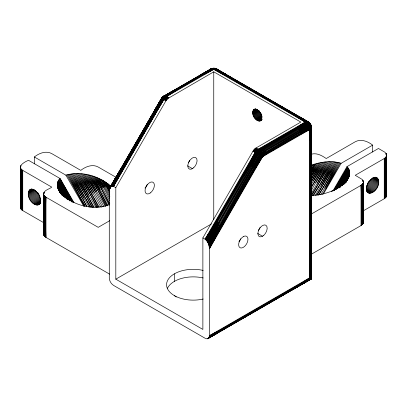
<?xml version="1.0" encoding="UTF-8"?>
<svg xmlns="http://www.w3.org/2000/svg" width="407" height="407" viewBox="0 0 407 407"><rect width="100%" height="100%" fill="white"/><g stroke="black" fill="none" stroke-linecap="round" stroke-linejoin="round"><path stroke-width="0.61" d="M43.549 222.598L22.741 210.587C21.144 209.768 19.724 207.824 20.62 206.008M73.982 202.635L60.053 178.51L28.546 160.322C25.097 161.61 16.041 166.443 22.741 170.375L51.765 187.128C49.313 189.286 44.358 189.835 43.569 193.584L43.569 234.29L44.449 236.197L45.96 237.393L109.641 274.16M20.442 207.977L20.442 193.076L20.553 201.083M20.442 166.28L20.62 208.46L20.553 170.843M20.63 181.675L20.884 168.722L20.884 208.933L20.63 195.075M43.656 234.783L43.661 219.887L43.753 226.658M43.569 194.078L43.834 195.055L43.834 235.271L43.758 198.911M43.656 193.091L43.661 207.987L43.834 195.055L44.098 195.528L44.098 235.739L43.844 221.886M292.038 289.998L311.065 278.795L311.121 128.032C312.072 125.87 309.875 124.547 307.977 124.852L306.725 121.917L306.44 121.601L305.632 121.851L258.191 149.211L256.527 150.554L255.113 152.457L205.052 239.168C208.109 241.259 209.274 245.263 209.407 248.789L209.407 335.714L209.03 337.54L208.287 338.431M201.2 74.573L211.584 68.722L214.214 69.068L296.438 116.595L305.632 122.375L307.834 124.262C309.279 124.145 311.457 124.715 311.253 126.557L311.253 138.522L311.121 128.032L310.551 127.249L308.944 126.775L299.995 131.232L261.202 153.388L259.366 154.914L208.277 243.366M362.896 181.502L362.902 180.286L362.118 179.406L355.235 175.285L384.259 158.527L385.765 157.331L386.65 155.423M311.223 254.304L361.04 225.549L362.902 223.896L363.166 223.423L363.166 183.211L363.431 182.234M362.922 181.547L362.902 180.286L363.344 181.242L363.339 196.143L363.166 183.211L361.04 185.338L311.004 214.224M386.37 183.231L386.116 197.09L386.116 156.873L386.38 196.617L384.259 198.743L363.451 210.755M386.37 169.826L386.38 153.953L384.834 152.193L378.454 148.474L346.947 166.661L333.018 190.791M310.989 125.325L310.658 128.724L310.602 278.53L218.584 331.695L209.31 336.706L310.292 278.352L310.338 129.044C312.088 125.86 310.078 121.535 306.079 122.716L259.096 149.842L255.586 148.224L254.35 149.298L252.935 151.201L202.874 237.912L202.874 329.431L115.812 279.166L115.812 187.647L165.873 100.936L167.689 98.631L213.756 71.82L300.824 122.085L255.586 148.224M386.095 183.71L385.765 197.543L385.765 157.331L386.095 170.309M21.266 182.611L21.663 169.602L21.663 209.819L21.235 169.175L20.905 182.153M20.905 195.558L21.235 209.386L21.266 196.016L22.166 170.004L22.166 210.216L21.708 196.449M44.119 208.959L44.449 195.981L44.882 196.413L44.882 236.625L44.449 195.981L44.098 195.528L43.844 208.481M44.48 209.422L44.882 196.413L45.386 196.815L45.386 237.027L44.923 223.26M58.542 189.713L60.226 192.659C57.082 188.675 55.723 182.204 60.053 178.51L73.326 202.406L59.498 179.075L71.897 201.791M218.701 331.247L209.381 336.228L309.936 278.144L309.961 129.35C311.014 126.903 311.024 123.387 308.409 121.881L216.28 68.717L214.072 68.183L212.337 68.361L201.999 74.262M311.152 259.437L311.213 278.881L301.419 284.579L311.324 278.948L311.157 271.423M363.156 210.043L362.902 223.896L362.551 184.137L362.52 197.573L361.614 225.183L361.614 184.966L362.077 198.011L362.118 224.781L362.902 183.684L363.156 196.637M385.292 184.605L384.834 198.372L384.834 158.16L385.292 171.199L385.337 197.97L385.734 184.173M385.292 171.199L385.337 157.758L385.734 170.767M167.287 99.033L165.11 97.777L163.365 97.324L162.276 97.319L161.961 97.787L162.785 96.851L202.02 74.252L211.986 68.717L212.902 68.29L214.057 68.335L215.527 68.717L306.944 121.495C309.727 123.118 308.933 126.903 309.529 129.624L309.915 140.227M311.253 246.978L310.862 278.678L209.03 337.54L218.213 332.463M363.248 214.815L363.339 208.038L363.166 223.423L363.242 187.067M386.447 189.235L386.558 181.232L386.38 196.617L386.447 158.995M44.078 193.391L44.098 192.135L44.104 193.35M377.141 177.94C370.182 175.773 363.222 187.805 368.376 192.867C375.493 194.694 382.794 181.593 376.088 177.33M310.638 150.442L310.963 127.656M310.907 247.705L310.307 270.07L310.602 278.53L303.139 282.494M362.881 210.521L362.551 224.349L362.52 197.573L362.118 184.564L362.077 198.011L361.04 225.549L361.04 185.338L361.553 198.413M255.164 148.54L260.368 151.139L298.626 129.019L306.944 123.54L310.358 124.308L311.218 126.221L310.76 124.532L309.819 123.596L307.463 123.194L259.961 150.666L257.717 153.383L251.602 165.771L207.646 242.063M201.267 74.445L211.197 68.788L212.622 68.437L214.372 68.6L296.896 116.407L305.632 121.851L305.632 122.375L297.334 127.712M384.773 185.012L384.259 198.743L384.259 158.527L384.773 171.606M22.227 183.45L22.741 170.375L22.741 210.587L22.227 196.856M45.447 210.261L45.96 197.181L45.386 196.815L44.48 222.822L44.449 236.197L44.119 222.364M253.251 150.687L255.428 151.943L256.608 153.322L261.253 155.891L261.894 155.204L309.315 127.946C309.961 125.758 309.503 122.705 307.351 121.5L306.44 121.601M303.205 282.005L309.529 277.91L309.915 270.375M311.121 128.032L311.207 125.9M29.859 189.784C36.818 187.617 43.778 199.649 38.624 204.711C31.349 206.608 23.876 192.791 31.364 188.929M261.584 120.172C255.988 123.962 249.038 112.017 255.006 108.974M205.479 239.448L248.891 164.204L255.113 152.457L258.191 149.211L262.047 147.471L305.632 122.375L309.244 122.68L310.76 124.532M262.047 147.471L258.649 149.501L260.75 151.648L261.711 153.317L261.574 153.887L260.465 155.057L208.893 245.141L214.448 236.36L260.918 155.81L256.14 150.987L253.963 149.73M310.007 123.306C309.462 122.268 305.047 120.06 308.877 122.532C310.098 124.201 310.399 126.709 309.432 128.526L265.908 153.709L262.2 156.547L215.741 237.108L209.407 248.789L262.546 156.751L261.711 153.317M293.02 289.433L302.106 284.264L207.962 338.619L206.822 338.817L205.052 338.227L113.634 285.449C111.091 283.847 109.397 280.911 109.28 277.91L109.285 190.985C109.02 188.812 110.429 185.022 113.207 186.177L156.664 110.958L164.723 98.209L166.773 96.428L213.756 69.307L214.372 68.6L297.344 116.28L306.079 121.673L306.522 123.107L259.539 150.234L257.239 152.976L251.038 165.446L207.29 241.473M251.038 165.446L257.702 153.953L258.206 153.8L260.368 151.139L264.194 149.639L307.733 124.522L299.379 130.082M346.774 180.815C349.913 176.831 351.277 170.36 346.947 166.661M168.101 98.275L165.924 97.019L163.924 96.403L163.355 96.418L162.103 97.741L111.04 186.289M162.118 97.431L154.802 109.885M43.569 233.796L43.834 232.819M363.344 222.939L363.344 181.242M386.558 196.133L386.558 154.436M299.705 130.642L308.694 126.19L310.332 126.465L311.197 127.32L310.923 128.383L309.529 129.624L262.546 156.751L255.596 168.076M172.899 90.903L164.118 96.042L162.347 97.726L111.396 186.106M332.901 190.573L331.659 191.107L331.568 191.549C337.581 188.11 344.358 184.895 348.031 178.648M258.165 149.476L259.218 150.041L256.766 152.579L250.473 165.12L206.715 240.669M213.945 236.07L208.669 244.419L260.032 154.624M224.211 74.059L214.662 68.895L211.986 68.717L163.456 96.805L111.971 185.968M309.559 126.847L265.629 152.528L262.332 155.072L209.32 247.354M173.29 90.837L165.003 95.843L162.983 97.822L112.373 185.963M237.464 320.411L236.976 321.627M259.834 151.15L261.182 152.523L259.58 154.187L259.366 154.914L255.774 151.455L253.597 150.198M301.78 284.452L311.299 278.932L309.529 277.91L309.529 129.624C310.968 127.132 310.5 122.426 307.784 121.713M254.751 148.901L258.44 150.778L261.96 153.897L308.944 126.775L309.152 126.134M309.686 128.205L309.488 128.816L310.144 129.197L310.414 128.622L309.366 128.113M162.307 97.421L163.863 96.042L165.868 96.016L212.942 68.641C213.782 67.262 218.483 69.455 216.951 69.566M254.35 149.298L256.527 150.554L259.534 153.286L261.574 155.54L261.38 156.079L209.218 246.617L215.349 236.884M162.785 96.851L211.197 68.788L162.932 96.652L163.863 96.042M215.344 68.788L216.371 68.936L214.942 68.295L214.057 68.335L175.046 91.209L166.773 96.428L165.618 96.001C164.596 96.551 162.052 98.397 163.258 99.425L164.011 99.166L166.188 100.422M156.664 110.958L164.148 97.604L165.476 96.469L175.046 91.209M113.207 186.177L113.634 186.391L164.235 98.26L166.321 96.194L174.588 91.026M311.274 167.073L312.373 164.871C321.53 161.782 331.766 160.322 341.142 163.314L372.649 145.126L372.649 152.035M311.157 176.15L317.684 163.288L311.172 173.987M218.391 223.295L211.182 234.478L207.468 241.763L211.747 234.803L207.814 242.374L258.816 154.599L258.689 154.228L260.75 151.648L264.194 149.639M220.589 224.567L208.415 243.712L218.956 223.626M206.313 240.201L249.923 164.804L256.084 153.022L255.906 152.671L258.694 149.73M205.901 239.794L249.394 164.499L255.586 152.732L255.489 152.299M216.712 222.329L209.539 233.526L206.11 239.993L217.262 222.644M311.157 173.392L316.336 163.634L311.06 171.917M122.675 168.035L115.71 179.355L112.169 185.958L123.041 168.249M116.031 179.543L112.576 185.994L162.861 99.196L163.66 99.283M165.873 100.936L163.695 99.679L113.421 186.274L116.809 179.991L112.998 186.096L116.397 179.752L112.785 186.035M210.073 233.837L206.517 240.43L217.821 222.97M311.177 190.786L327.101 161.798L311.294 187.027M206.914 240.924L210.623 234.152M337.484 188.395L348.428 168.437L335.917 189.682M341.539 185.561L349.557 171.098L340.237 187.011M311.065 171.088L315.003 164.016L311.192 169.719M110.556 186.696L114.983 178.938L110.017 187.459L161.442 98.377L161.91 97.792L162.642 97.756L164.723 98.209L166.901 99.466M311.238 179.09L320.385 162.688L311.111 176.847M335.821 189.672L347.995 167.821L334.468 190.334M322.481 194.378L340.16 162.993L320.655 194.79M340.084 186.966L349.369 170.406L339 187.805M340.094 187.251L340.695 186.177M343.905 184.315L349.694 174.013L343.747 184.223M111.584 186.045L122.354 167.852M214.448 236.36L209.076 245.879L214.916 236.63M343.62 184.117L349.75 173.265L343.101 184.539M344.393 183.623L345.019 182.519L344.368 183.608M110.872 186.406L121.876 167.577L120.894 169.2M121.612 167.425L109.615 188.456L115.446 179.202M334.422 190.283L347.502 167.231L333.669 190.588M113.421 186.274L130.092 156.98M338.858 187.769L349.114 169.729L338.014 188.009M342.648 184.987L349.75 172.532L341.738 185.902M343.645 184.34L344.251 183.277L343.61 184.32M345.706 182.305L349.135 176.312L345.655 182.275M207.977 242.699L212.317 235.129L208.13 243.025L212.871 235.455M345.294 182.672L349.384 175.539L344.882 183.165M346.352 181.405L348.83 177.086L346.332 181.395M110.272 187.047L121.591 167.409M114.972 178.927L109.798 187.932L148.27 121.454L146.515 124.822M166.534 99.929L164.357 98.672L161.442 98.377L162.276 97.319M148.586 120.904L161.228 98.987L154.828 109.9M110.673 186.93L111.279 185.882M111.884 184.834L113.39 182.209M113.991 181.161L114.596 180.108M156.319 107.84L156.949 106.741M157.896 105.098L158.527 103.999M159.157 102.905L160.104 101.257M160.734 100.163L161.365 99.064L159.101 102.874M339.138 162.708L324.786 187.632L338.075 162.459L319.119 194.638M345.747 182.382L346.993 180.209L345.721 182.367M346.311 181.568L347.232 179.965L345.991 182.092M110.714 186.543L161.574 98.453L162.011 98.265M115.201 179.06L115.832 177.966M116.778 176.323L117.414 175.224M118.045 174.13L118.997 172.487M119.627 171.393L120.258 170.294M122.476 166.458L123.107 165.364M123.738 164.27L124.69 162.627M126.587 159.335L127.533 157.692M128.8 155.505L130.067 153.312M132.28 149.476L132.911 148.382M135.124 144.546L135.76 143.452M136.706 141.804L137.342 140.71M137.973 139.616L138.604 138.517M139.24 137.424L140.186 135.78M140.822 134.686L141.453 133.588M142.084 132.494L143.035 130.851M143.666 129.752L145.879 125.921M149.359 119.892L152.839 113.863M153.475 112.77L154.105 111.676M311.207 181.995L323.092 162.23L311.182 184.915M311.177 187.851L325.773 161.905L313.405 181.064L324.435 162.047M311.192 193.732L329.706 161.696M311.838 195.574L330.983 161.696L317.231 183.272L328.413 161.727L315.949 182.529M313.436 195.762L333.465 161.808L321.057 185.48L335.836 162.062L317.241 195.019M315.339 195.391L334.666 161.915M323.417 194.022L341.142 163.314L325.976 188.319M337.871 187.983L348.799 169.073M341.59 185.831L349.684 171.805M344.485 183.588L349.567 174.771M345.161 183.109L346.388 180.988M345.925 182.26L348.458 177.869M251.602 165.771L258.262 154.273L258.206 153.8M209.386 248.082L215.741 237.108M249.394 164.499L256.084 153.022L256.766 152.579M249.923 164.804L256.608 153.322L257.239 152.976M311.284 176.282L319.032 162.973M248.891 164.204L255.906 152.671M311.126 168.793L313.68 164.428M136.737 145.472L163.695 99.679M339.062 187.942L339.697 186.869M162.8 97.115L163.253 96.469M154.909 109.946L158.46 103.958M111.772 185.999L115.71 179.355M155.087 110.048L162.301 98.296M341.921 185.836L342.567 184.753M110.719 186.955L111.34 185.918M155.301 110.175L162.647 98.362M207.102 241.193L211.182 234.478M155.566 110.328L163.034 98.458M155.886 110.511L162.861 99.196M311.085 166.962L312.373 164.871L311.08 165.344M255.204 167.852L262.2 156.547L261.574 155.54M156.252 110.724L163.258 99.425M205.265 239.301L216.183 222.024M254.772 167.603L262.449 155.647L265.791 153.124L274.613 148.682M311.274 179.1L321.739 162.439L311.152 181.914M254.304 167.333L261.38 156.079L261.889 155.967M209.539 233.526L205.693 239.611L209.035 233.236L205.052 239.168L202.874 237.912M253.8 167.043L260.918 155.81M253.276 166.738L260.424 155.525L265.629 152.528M243.284 176.307L250.473 165.12L257.148 153.632L257.717 153.383M318.167 195.304L323.565 186.93L336.971 162.245L316.58 195.106M311.07 195.518L332.234 161.732L319.795 184.753L312.688 195.736M161.772 98.27L161.482 98.402L161.91 97.792L161.442 98.377L161.767 97.889M161.442 98.377L161.681 98.021M162.383 97.197L163.355 96.418M233.353 79.34L224.644 73.998L215.105 68.773L216.315 68.788L308.694 122.12L310.556 124.328L311.065 125.677L310.846 125.147L310.923 125.839L310.658 125.498M163.843 96.083L164.214 95.915L163.538 96.225M333.465 190.842L334.116 190.013M164.118 96.042L164.596 95.849M209.783 69.994C210.266 68.966 212.51 67.73 213.924 68.63M164.423 96.062L165.105 96.276L173.703 90.837M259.58 154.187L258.816 154.599M297.782 128.103L306.435 122.324M162.011 97.588L162.683 96.891L163.456 96.805L165.512 97.375L167.689 98.631M161.961 98.026L162.276 97.69M162.683 97.1L171.922 91.468M310.307 139.922L309.742 128.922L262.52 156.212L261.894 155.204L262.205 154.889L261.96 153.897L265.171 151.338M299.018 129.533L307.661 123.708M261.202 153.388L261.574 153.027M212.622 68.437L212.413 68.773L212.942 68.641M262.169 154.487L265.42 151.933M209.987 69.643L212.393 68.407L215.252 68.412L216.178 69.134M265.974 154.278L262.546 156.751L260.877 155.479M311.197 127.32L311.253 127.666L311.243 126.74L310.653 126.028L308.618 125.468L261.426 152.742L260.76 152.04M211.554 68.625L210.236 69.343L211.141 69.256M260.495 120.803C264.362 117.002 259.142 107.977 253.917 109.605M298.214 128.541L306.522 123.107L307.463 123.194M296.871 127.366L305.174 122.085L308.14 122.039L309.62 122.894M165.975 96.2L174.14 90.898L212.413 68.773L202.437 74.247M282.265 295.482L283.847 294.526M284.905 293.89L285.958 293.249M169.063 93.345L171.673 91.773M299.995 131.232L308.694 126.19L308.516 124.857L308.013 123.199L306.919 121.607L297.344 116.28M218.584 331.695L209.193 337.144L218.422 332.102M34.351 163.879L34.351 156.97C39.087 153.23 46.016 150.422 51.765 153.617L80.784 170.375C85.521 166.631 92.45 163.828 98.199 167.023L116.346 177.498M29.452 190.11L31.039 189.194M29.101 190.512L31.741 188.985M28.805 190.98L31.97 189.153M28.566 191.519L32.789 189.082M28.393 192.119L33.14 189.377M28.276 192.765L34.081 189.418M28.231 193.467L34.559 189.81M28.246 194.2L35.104 190.242M28.327 194.973L35.714 190.705M28.47 195.762L36.386 191.193M28.678 196.571L36.594 192.002M28.948 197.385L37.388 192.511M29.273 198.194L38.243 193.015M29.65 198.998L38.619 193.818M30.077 199.776L39.047 194.597M30.55 200.534L39.52 195.355M31.064 201.251L39.51 196.378M31.614 201.928L40.054 197.049M32.194 202.549L40.105 197.98M32.794 203.118L40.705 198.55M33.41 203.622L40.268 199.664M34.035 204.06L40.369 200.407M34.666 204.426L40.471 201.073M35.292 204.711L40.573 201.663M35.913 204.919L40.659 202.177M36.513 205.047L40.731 202.61M37.088 205.087L40.257 203.261M37.637 205.047L40.278 203.52M38.151 204.919L40.262 203.703M253.617 109.849L255.25 108.908M253.352 110.149L255.53 108.893M253.129 110.506L255.85 108.934M252.951 110.908L255.672 109.335M252.818 111.355L256.629 109.152M252.737 111.844L257.087 109.33M252.696 112.368L257.595 109.539M252.711 112.917L257.611 110.088M252.772 113.497L258.211 110.353M252.879 114.087L258.867 110.633M253.037 114.693L259.564 110.923M253.235 115.303L259.223 111.849M253.48 115.914L260.007 112.144L261.355 114.433L254.823 118.203M253.765 116.514L260.292 112.744M254.085 117.099L260.612 113.329M254.441 117.664L260.968 113.894M255.235 118.712L261.767 114.942M255.667 119.18L261.655 115.725M256.12 119.607L262.108 116.148M256.583 119.984L262.027 116.845M257.051 120.314L261.95 117.486M257.524 120.584L261.879 118.071M257.997 120.803L261.808 118.6M258.46 120.955L261.726 119.073M258.908 121.052L262.174 119.165M259.345 121.083L262.062 119.51M259.752 121.052L261.386 120.106M260.139 120.955L261.228 120.33M109.748 220.675L98.199 227.34L45.96 197.181L45.96 237.393L45.447 223.662M261.106 152.182L308.516 124.857M115.812 279.166L211.559 223.886M309.529 277.91L209.407 335.714L218.768 330.754M302.65 283.71L207.229 338.812L216.443 333.638M174.14 90.898L164.749 96.138M298.626 129.019L307.351 124.013M217.343 333.201L207.611 338.746L311.33 278.953L311.152 128.678M301.032 284.646L311.213 278.881L311.116 269.042M208.822 337.891L217.964 332.768M302.859 283.353L311.065 278.795L310.658 128.724M303.866 282.84L304.95 282.239M306.028 281.634L307.112 281.034M214.423 334.6L216.595 333.394M202.055 74.267L203.159 73.657M303.022 282.946L310.862 278.678L310.638 269.744M202.869 74.313L213.538 68.686M203.317 74.435L213.304 69.068L223.306 74.369M211.264 68.707L210.984 68.854L212.088 68.422M214.372 68.6L215.776 68.534M203.775 74.623L214.952 68.778M300.804 134.173L309.529 129.624M210.76 68.971L211.859 68.61M300.732 133.603L309.503 129.085M300.62 133.018L309.432 128.526M274.684 149.252L262.174 155.667M300.458 132.423L309.315 127.946M300.249 131.827L309.152 127.36L310.414 127.859L310.923 128.383L311.116 138.894M109.463 204.589C92.343 211.024 70.111 205.138 58.969 190.496M258.649 149.501L262.505 147.817M310.012 279.573L311.33 278.953L311.253 267.541M259.096 149.842L262.953 148.209M263.39 148.647L258.837 150.392M263.802 149.125L259.34 150.753M331.659 191.107C325.361 193.701 318.595 195.223 311.777 195.385M212.169 68.666L214.387 68.239L216.672 68.915L213.772 68.198M245.126 317.084L245.492 316.951M34.351 156.97L65.858 175.158C81.237 170.884 98.886 175.605 110.684 186.208M259.905 155.225L260.465 155.057M212.337 68.361L215.028 68.544M255.428 151.943L255.881 151.847M216.666 69.226L217.282 69.343L216.992 69.098M311.665 154.105C316.946 152.732 322.044 155.616 326.216 158.527L355.235 141.773C360.984 138.578 367.913 141.382 372.649 145.126M215.105 68.773L215.934 68.722L226.429 74.629M258.262 154.273L258.689 154.228M255.774 151.455L256.273 151.399M212.947 68.264L211.584 68.722M213.202 68.203L213.512 68.193M256.14 150.987L256.669 150.966M308.114 122.146L309.31 122.766L310.215 123.855M165.105 96.276L168.523 97.96M256.527 150.554L257.061 150.554L259.01 151.969L261.894 155.204M307.371 121.642L298.194 116.224L309.188 122.527L309.824 123.418M212.851 68.895L213.914 69.053M260.307 151.582L260.75 151.648M211.34 68.88L211.645 68.931M306.191 121.947L296.438 116.595M163.187 99.14L161.671 98.397M306.725 121.917L296.896 116.407M165.868 96.016L166.321 96.194M223.764 74.186L214.133 68.798M222.995 72.899L224.048 73.479M225.102 74.064L226.155 74.644M213.756 69.307L305.174 122.085M375.961 177.35L377.548 178.266M375.259 177.142L377.899 178.668M375.03 177.31L378.195 179.136M374.211 177.238L378.434 179.675M373.86 177.528L378.607 180.27M372.919 177.574L378.724 180.922M372.441 177.966L378.769 181.619M371.896 178.398L378.754 182.356M371.286 178.861L378.673 183.125M370.614 179.35L378.53 183.918M370.406 180.153L378.322 184.727M369.612 180.667L378.052 185.541M368.757 181.171L377.727 186.35M368.381 181.975L377.35 187.154M367.953 182.753L376.923 187.932M367.48 183.506L376.45 188.685M367.49 184.534L375.936 189.408M366.946 185.205L375.386 190.079M366.366 185.831L374.806 190.705M366.295 186.706L374.206 191.275M366.732 187.82L373.59 191.778M366.631 188.558L372.965 192.216M366.529 189.23L372.334 192.582M366.427 189.82L371.708 192.867M366.341 190.334L371.087 193.076M366.269 190.761L370.487 193.198M366.743 191.412L369.912 193.244M366.722 191.677L369.363 193.198M367.267 192.16L368.849 193.076M166.773 96.428L168.951 97.685M256.013 147.955L258.191 149.211M252.935 151.201L255.113 152.457M255.586 152.732L256.084 153.022M187.546 165.827L192.445 168.656M257.646 233.425L262.546 236.253M113.634 186.391L115.812 187.647M226.139 74.623L215.72 68.564M298.58 116.285L309.31 122.766M300.849 117.781L215.451 68.574M301.887 118.406L302.925 119.027M303.963 119.653L305.001 120.274M306.039 120.899L307.076 121.525M297.776 116.219L306.522 121.556M216.85 69.104L217.526 69.643M309.01 122.309L308.409 121.881L309.188 122.527M307.834 124.262L308.618 125.468M309.386 123.301L309.834 123.713M110.251 187.693L108.343 184.391L107.265 183.267L110.032 188.553M309.152 122.772L309.315 123.168L308.694 122.12M217.124 69.373L217.394 69.699M310.139 123.519L311.055 125.356M71.703 201.272L72.492 202.243M309.808 123.072L310.566 124.639L310.226 124.16M107.809 184.702L106.298 182.57L107.204 185.048L109.748 189.453M109.605 192.475L103.139 180.571L106.532 185.439L109.707 190.944M310.175 124.481L310.51 124.969M261.574 153.887L261.91 154.39M306.079 122.716L305.642 122.014M107.906 205.199L99.003 189.784L89.316 175.132L106.751 205.861M109.839 196.739L104.116 186.833L98.433 178.215L109.554 198.377M67.303 198.713L67.989 199.761M99.318 207.219L91.692 194.007L78.587 173.575L97.721 207.407M93.524 207.316L87.841 196.23L73.535 173.652L92.608 207.422M102.483 206.863L94.221 192.547L82.565 173.896L92.964 193.274L101.226 207.585M103.195 187.362L97.187 177.686L102.218 187.927L109.529 200.59M109.335 205.103L91.997 175.86L107.316 205.82M66.305 198.021L66.946 199.074M71.759 201.867L58.572 180.281L70.121 200.62M105.281 181.883L107.204 185.048M105.566 206.547L86.615 174.532L95.457 191.834L104.039 206.695M67.069 198.901L57.443 182.941L65.939 197.863M92.964 193.274L81.227 173.753L98.504 207.316M62.23 195.202L61.269 193.6L61.889 194.683M96.123 207.595L76.017 173.54L87.841 196.23M70.055 200.732L58.196 180.917L68.854 199.985M69.429 200.035L70.035 201.048M110.149 188.126L107.265 183.267L110.053 188.182M65.893 198.117L57.316 183.654L65.257 197.761M63.665 196.545L57.306 185.862L63.171 196.113M100.85 179.345L109.753 194.592M63.375 196.179L62.749 195.121L63.339 196.194M109.778 188.492L106.298 182.57L109.646 188.563M95.92 177.187L102.218 187.927L94.628 176.714L109.773 203.383M68.391 199.471L57.886 181.573L67.598 199.206M62.581 195.391L57.433 186.62L62.144 194.912M61.854 194.943L60.612 192.832L61.828 194.963M65.11 197.833L57.25 184.376L63.935 196.357M60.684 193.228L58.17 188.934L60.653 193.249M90.664 175.478L99.003 189.784M109.071 184.712L110.348 186.915M85.261 174.288L95.457 191.834L83.908 174.074L94.221 192.547M61.747 194.495L57.616 187.383L61.671 194.536M308.089 125.056L308.944 126.775M79.899 173.647L91.692 194.007M74.766 173.575L94.2 207.239M90.705 207.051L71.164 173.906L84.051 198.418L89.138 207.224M86.95 206.283L68.925 174.303L84.051 198.418L70.029 174.089M85.109 205.881L66.84 174.837L84.376 206.263M65.858 175.158L83.903 206.415M59.005 179.665L71.841 201.857M57.631 182.25L67.124 198.692M59.458 191.275L60.999 193.941M57.25 185.114L63.787 196.444M57.865 188.156L61.315 194.139M110.078 187.271L108.191 183.984L108.343 184.391M103.139 180.571L109.615 192.053M99.654 178.77L104.116 186.833M104.228 181.217L109.778 191.468M89.128 195.487L77.294 173.54L90.415 194.744L96.937 207.499M84.89 205.952L67.862 174.557L82.819 199.13L86.533 206.324M96.668 191.132L87.968 174.817L97.853 190.451L105.856 205.942M100.122 189.138L93.32 176.272L101.19 188.522L109.549 204.528M310.836 124.776L310.979 125.056M91.967 207.499L86.569 196.963L72.334 173.764L90.14 207.117M306.669 122.751L306.944 123.54M386.38 194.164L386.65 195.141M363.166 220.97L363.431 221.952M164.977 97.39L165.11 97.777M164.586 97.802L164.723 98.209M256.929 150.158L257.061 150.554M165.405 97.029L165.512 97.375M164.235 98.26L164.357 98.672M257.341 149.796L257.443 150.168M311.218 126.165L311.314 127.025M311.253 126.557L311.324 268.294L311.253 257.824M165.858 96.713L165.924 97.019M163.924 98.753L164.011 99.166M311.131 125.6L311.304 126.77L311.294 126.46M257.763 149.481L257.814 149.801M310.338 129.044L310.638 139.596M20.884 165.323L20.884 166.539M213.756 71.82L213.756 219.449M174.379 273.835L174.379 281.374M20.35 166.773L20.35 207.484M203.154 299.028A26.679 15.4 0 0 1 166.565 284.727A26.679 15.4 0 0 1 203.154 270.426M176.251 297.008A27.467 15.4 16.7 0 1 174.379 295.619M189.718 160.404A6.568 3.79 -60 0 1 188.238 162.825M147.309 184.274A6.568 3.79 -60 0 1 144.973 188.11M167.475 288.283A26.679 15.4 0 0 1 203.154 277.971M240.71 238.802A6.568 3.79 -60 0 1 238.95 241.707M260.037 227.482A6.568 3.79 -60 0 1 258.338 230.423M386.116 153.48L386.116 154.696L386.116 153.48M345.731 181.756L345.121 182.84L345.731 181.756M110.073 187.978L109.468 189.031L110.094 187.993M155.688 108.934L155.052 110.032L155.703 108.944M243.467 236.548L242.262 237.378A6.568 3.79 -60 0 0 238.68 245.182A6.568 3.79 -60 0 0 243.142 247.456L244.348 246.622A6.568 3.79 -60 0 0 247.944 239.509L247.827 238.187A6.568 3.79 -60 0 0 243.467 236.548M150.331 192.918L149.12 193.625A6.568 3.79 -60 0 1 145.111 191.341L145.106 189.942A6.568 3.79 -60 0 1 149.695 182.611A6.568 3.79 -60 0 1 154.314 184.59L154.314 185.989A6.568 3.79 -60 0 1 150.331 192.918M105.789 185.867L104.986 186.33L102.009 179.95L105.789 185.867M110.852 187.078L109.9 185.455L110.826 187.093M60.638 193.137L60.007 192.053L60.628 193.142M263.746 235.378A6.568 3.79 -60 0 0 265.827 225.203A6.568 3.79 -60 0 0 258.058 232.092A6.568 3.79 -60 0 0 263.746 235.378M193.646 167.781A6.568 3.79 -60 0 0 195.726 157.606A6.568 3.79 -60 0 0 187.958 164.494A6.568 3.79 -60 0 0 193.646 167.781"/></g></svg>
